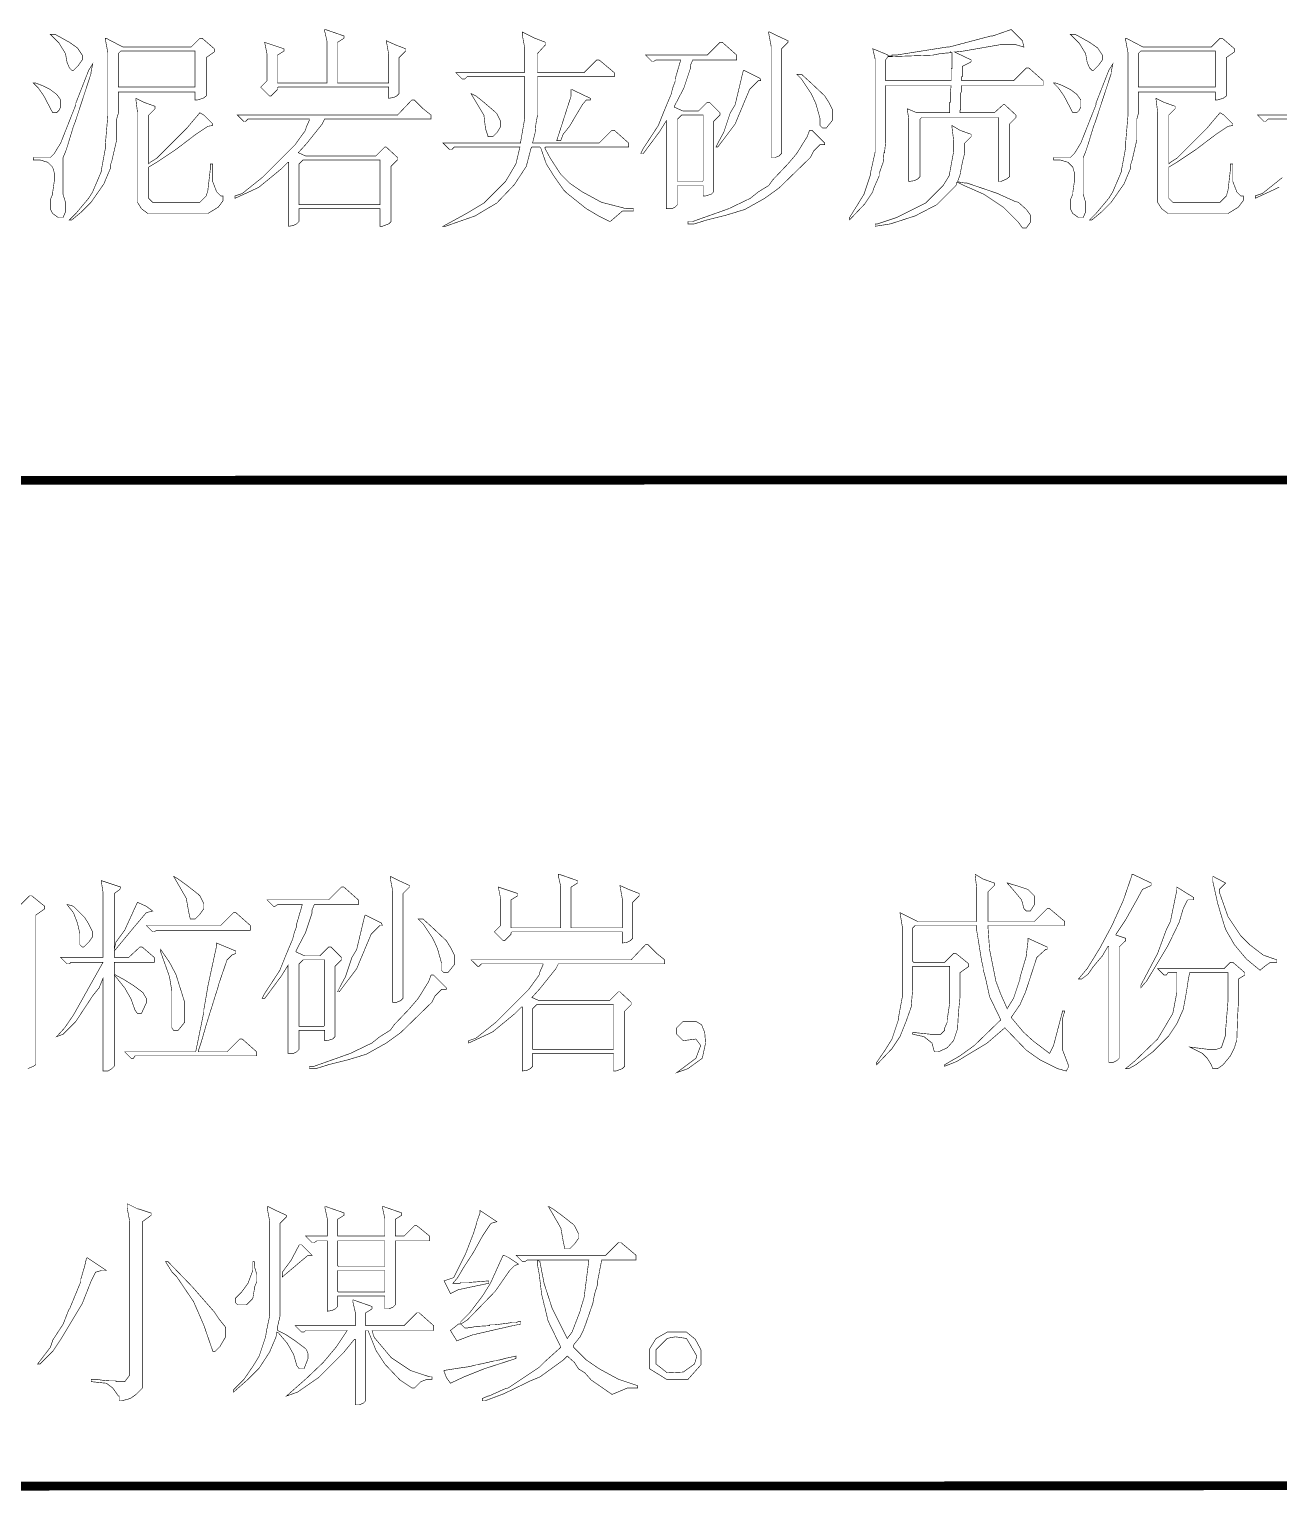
# Model space of a CAD drawing. Extents: x 94 to 452, y -72 to 1042.
# Drawn here: x 236.87 to 258.31, y 358.03 to 383.11 of the extents above; entities that cross this region are included whole.
import ezdxf

# ---------------------------------------------------------------- set-up
doc = ezdxf.new("R2010")
doc.units = 0
doc.header["$MEASUREMENT"] = 0
doc.layers.add('TREE_LAYER', color=7, linetype='Continuous')

msp = doc.modelspace()

# ---------------------------------------------------------------- linework, layer by layer
at = {"layer": 'TREE_LAYER'}
for points, const_width, elevation in [([(237.313253, 383.022736), (237.2309, 383.022736), (237.381881, 382.871756), (237.491685, 382.693324), (237.519136, 382.542344), (237.560312, 382.446266), (237.601488, 382.405089), (237.628939, 382.405089), (237.711292, 382.487442), (237.77992, 382.583521), (237.77992, 382.665873), (237.697567, 382.789403), (237.560312, 382.885481), (237.313253, 383.022736), (237.313253, 383.022736)], 0.01, 47), ([(238.191685, 382.954109), (238.177959, 382.954109), (238.177959, 382.926658), (238.219136, 382.70705), (238.219136, 381.636462), (238.177959, 381.15607), (238.177959, 381.073717), (238.109332, 380.703128), (238.109332, 380.675677), (237.958351, 380.318815), (237.889724, 380.209011), (237.670116, 379.948226), (237.560312, 379.838423), (237.601488, 379.838423), (237.766194, 379.975677), (237.9309, 380.140383), (238.150508, 380.45607), (238.260312, 380.716854), (238.260312, 380.771756), (238.287763, 380.854109), (238.328939, 381.03254), (238.370116, 381.210972), (238.370116, 381.567834), (238.397567, 381.663913), (238.397567, 382.034501), (238.411292, 382.034501), (239.715214, 382.034501), (239.715214, 382.034501), (239.715214, 381.897246), (239.75639, 381.897246), (239.852469, 381.924697), (239.907371, 381.965873), (239.907371, 382.624697), (240.044626, 382.720775), (240.044626, 382.734501), (240.044626, 382.775677), (239.838743, 382.954109), (239.797567, 382.954109), (239.646587, 382.803128), (238.47992, 382.803128), (238.191685, 382.954109), (238.191685, 382.954109)], 0.01, 47), ([(241.952469, 383.105089), (241.938743, 383.105089), (241.938743, 383.077638), (241.97992, 382.899207), (241.97992, 382.185481), (241.966194, 382.185481), (241.142665, 382.185481), (241.128939, 382.185481), (241.128939, 382.665873), (241.238743, 382.734501), (241.238743, 382.734501), (241.238743, 382.775677), (240.909332, 382.885481), (240.950508, 382.679599), (240.950508, 382.226658), (240.840704, 382.116854), (240.991685, 381.965873), (241.019136, 381.965873), (241.128939, 382.075677), (241.128939, 382.103128), (241.142665, 382.116854), (243.036783, 382.116854), (243.036783, 382.103128), (243.036783, 381.924697), (243.119136, 381.938423), (243.174037, 381.965873), (243.215214, 382.00705), (243.215214, 382.624697), (243.325018, 382.734501), (243.325018, 382.775677), (243.146587, 382.844305), (242.995606, 382.912932), (243.036783, 382.679599), (243.036783, 382.185481), (243.036783, 382.185481), (242.158351, 382.185481), (242.158351, 382.185481), (242.158351, 382.885481), (242.268155, 382.954109), (242.268155, 382.954109), (242.268155, 382.995285), (241.952469, 383.105089), (241.952469, 383.105089)], 0.01, 47), ([(245.328939, 383.063913), (245.328939, 383.063913), (245.328939, 383.009011), (245.370116, 382.789403), (245.370116, 382.377638), (245.35639, 382.363913), (244.189724, 382.363913), (244.299528, 382.254109), (244.340704, 382.254109), (244.381881, 382.295285), (245.35639, 382.295285), (245.370116, 382.295285), (245.370116, 381.58156), (245.301488, 381.183521), (245.301488, 381.15607), (243.970116, 381.15607), (244.07992, 381.046266), (244.121096, 381.046266), (244.162273, 381.087442), (245.287763, 381.087442), (245.287763, 381.087442), (245.219136, 380.799207), (245.040704, 380.497246), (244.670116, 380.126658), (244.395606, 379.961952), (243.970116, 379.728619), (244.011292, 379.728619), (244.519136, 379.90705), (244.889724, 380.126658), (245.191685, 380.442344), (245.397567, 380.75803), (245.47992, 381.073717), (245.493645, 381.087442), (245.6309, 381.087442), (245.644626, 381.073717), (245.740704, 380.799207), (245.877959, 380.579599), (246.042665, 380.346266), (246.083841, 380.305089), (246.426979, 380.030579), (246.660312, 379.893324), (246.825018, 379.810972), (246.838743, 379.810972), (247.044626, 379.989403), (247.236783, 379.989403), (247.236783, 380.030579), (247.113253, 380.030579), (246.687763, 380.140383), (246.358351, 380.318815), (246.138743, 380.469795), (245.987763, 380.620775), (245.809332, 380.895285), (245.713253, 381.073717), (245.726979, 381.087442), (247.15443, 381.087442), (247.15443, 381.15607), (246.907371, 381.375677), (246.866194, 381.375677), (246.646587, 381.15607), (245.507371, 381.15607), (245.507371, 381.169795), (245.548547, 381.334501), (245.562273, 381.485481), (245.589724, 381.636462), (245.589724, 382.295285), (245.589724, 382.295285), (246.907371, 382.295285), (246.907371, 382.363913), (246.646587, 382.583521), (246.60541, 382.583521), (246.385802, 382.363913), (245.589724, 382.363913), (245.589724, 382.377638), (245.589724, 382.693324), (245.726979, 382.844305), (245.726979, 382.885481), (245.548547, 382.954109), (245.328939, 383.063913), (245.328939, 383.063913)], 0.01, 47), ([(249.570116, 383.063913), (249.55639, 383.063913), (249.55639, 383.036462), (249.597567, 382.816854), (249.597567, 380.909011), (249.666194, 380.909011), (249.734822, 380.936462), (249.775998, 380.977638), (249.775998, 382.775677), (249.885802, 382.885481), (249.885802, 382.912932), (249.707371, 382.995285), (249.570116, 383.063913), (249.570116, 383.063913)], 0.01, 47), ([(253.715214, 383.105089), (253.399528, 382.995285), (253.372077, 382.995285), (252.644626, 382.803128), (252.603449, 382.803128), (251.738743, 382.665873), (251.670116, 382.665873), (251.670116, 382.652148), (251.601488, 382.652148), (251.601488, 382.665873), (251.574037, 382.679599), (251.340704, 382.775677), (251.381881, 382.597246), (251.381881, 381.005089), (251.299528, 380.634501), (251.299528, 380.60705), (251.189724, 380.277638), (251.07992, 380.099207), (250.942665, 379.879599), (250.942665, 379.838423), (251.203449, 380.112932), (251.340704, 380.318815), (251.35443, 380.373717), (251.450508, 380.593324), (251.450508, 380.634501), (251.519136, 380.826658), (251.532861, 380.991364), (251.546587, 380.991364), (251.546587, 381.03254), (251.560312, 381.15607), (251.560312, 382.144305), (251.560312, 382.144305), (252.672077, 382.144305), (252.685802, 382.144305), (252.672077, 382.034501), (252.672077, 382.034501), (252.672077, 381.938423), (252.672077, 381.938423), (252.672077, 381.85607), (252.658351, 381.85607), (252.658351, 381.759991), (252.658351, 381.759991), (252.658351, 381.677638), (252.658351, 381.677638), (252.095606, 381.677638), (251.9309, 381.746266), (251.958351, 381.567834), (251.958351, 380.497246), (252.05443, 380.510972), (252.109332, 380.538423), (252.150508, 380.579599), (252.150508, 381.567834), (252.177959, 381.595285), (253.495606, 381.595285), (253.495606, 381.595285), (253.495606, 380.497246), (253.536783, 380.497246), (253.632861, 380.538423), (253.687763, 380.579599), (253.687763, 381.485481), (253.797567, 381.595285), (253.797567, 381.636462), (253.60541, 381.814893), (253.577959, 381.814893), (253.426979, 381.677638), (252.850508, 381.677638), (252.836783, 381.677638), (252.836783, 381.718815), (252.850508, 381.73254), (252.850508, 381.828619), (252.850508, 381.828619), (252.850508, 381.924697), (252.850508, 381.924697), (252.850508, 382.020775), (252.864234, 382.034501), (252.864234, 382.144305), (252.864234, 382.144305), (254.264234, 382.144305), (254.264234, 382.226658), (254.017175, 382.446266), (253.975998, 382.446266), (253.75639, 382.226658), (252.877959, 382.226658), (252.864234, 382.226658), (252.864234, 382.295285), (252.877959, 382.295285), (252.877959, 382.473717), (253.015214, 382.542344), (253.028939, 382.55607), (253.028939, 382.583521), (252.740704, 382.720775), (252.768155, 382.720775), (252.891685, 382.734501), (253.523057, 382.844305), (253.797567, 382.844305), (253.934822, 382.803128), (253.907371, 382.912932), (253.715214, 383.105089), (253.715214, 383.105089)], 0.01, 47), ([(254.813253, 383.022736), (254.7309, 383.022736), (254.881881, 382.871756), (254.991685, 382.693324), (255.019136, 382.542344), (255.060312, 382.446266), (255.101488, 382.405089), (255.128939, 382.405089), (255.211292, 382.487442), (255.27992, 382.583521), (255.27992, 382.665873), (255.197567, 382.789403), (255.060312, 382.885481), (254.813253, 383.022736), (254.813253, 383.022736)], 0.01, 47), ([(255.691685, 382.954109), (255.677959, 382.954109), (255.677959, 382.926658), (255.719136, 382.70705), (255.719136, 381.636462), (255.677959, 381.15607), (255.677959, 381.073717), (255.609332, 380.703128), (255.609332, 380.675677), (255.458351, 380.318815), (255.389724, 380.209011), (255.170116, 379.948226), (255.060312, 379.838423), (255.101488, 379.838423), (255.266194, 379.975677), (255.4309, 380.140383), (255.650508, 380.45607), (255.760312, 380.716854), (255.760312, 380.771756), (255.787763, 380.854109), (255.828939, 381.03254), (255.870116, 381.210972), (255.870116, 381.567834), (255.897567, 381.663913), (255.897567, 382.034501), (255.911292, 382.034501), (257.215214, 382.034501), (257.215214, 382.034501), (257.215214, 381.897246), (257.25639, 381.897246), (257.352469, 381.924697), (257.407371, 381.965873), (257.407371, 382.624697), (257.544626, 382.720775), (257.544626, 382.734501), (257.544626, 382.775677), (257.338743, 382.954109), (257.297567, 382.954109), (257.146587, 382.803128), (255.97992, 382.803128), (255.691685, 382.954109), (255.691685, 382.954109)], 0.01, 47), ([(238.438743, 382.734501), (238.438743, 382.734501), (239.715214, 382.734501), (239.715214, 382.734501), (239.715214, 382.116854), (239.715214, 382.116854), (238.411292, 382.116854), (238.397567, 382.116854), (238.397567, 382.693324), (238.438743, 382.734501), (238.438743, 382.734501)], 0.01, 47), ([(248.760312, 382.885481), (248.719136, 382.885481), (248.499528, 382.665873), (247.442665, 382.665873), (247.552469, 382.55607), (247.57992, 382.55607), (247.621096, 382.583521), (248.046587, 382.583521), (248.046587, 382.583521), (247.950508, 382.254109), (247.950508, 382.212932), (247.909332, 382.103128), (247.881881, 381.993324), (247.772077, 381.73254), (247.662273, 381.45803), (247.401488, 381.059991), (247.360312, 380.977638), (247.360312, 380.977638), (247.401488, 380.977638), (247.415214, 380.991364), (247.689724, 381.361952), (247.799528, 381.540383), (247.799528, 381.540383), (247.799528, 380.030579), (247.895606, 380.030579), (247.950508, 380.05803), (247.991685, 380.099207), (247.991685, 380.428619), (247.991685, 380.428619), (248.417175, 380.428619), (248.4309, 380.428619), (248.4309, 380.250187), (248.472077, 380.250187), (248.568155, 380.277638), (248.609332, 380.318815), (248.609332, 381.526658), (248.719136, 381.636462), (248.719136, 381.677638), (248.540704, 381.85607), (248.499528, 381.85607), (248.348547, 381.705089), (248.087763, 381.705089), (247.936783, 381.773717), (247.936783, 381.787442), (248.101488, 382.103128), (248.211292, 382.43254), (248.211292, 382.487442), (248.252469, 382.583521), (249.007371, 382.583521), (249.007371, 382.665873), (248.760312, 382.885481), (248.760312, 382.885481)], 0.01, 47), ([(252.672077, 382.70705), (252.672077, 382.720775), (252.699528, 382.70705), (252.699528, 382.43254), (252.685802, 382.43254), (252.685802, 382.336462), (252.685802, 382.322736), (252.685802, 382.226658), (252.672077, 382.226658), (251.560312, 382.226658), (251.560312, 382.226658), (251.560312, 382.583521), (251.601488, 382.638423), (252.370116, 382.665873), (252.507371, 382.693324), (252.672077, 382.70705), (252.672077, 382.70705)], 0.01, 47), ([(255.938743, 382.734501), (255.938743, 382.734501), (257.215214, 382.734501), (257.215214, 382.734501), (257.215214, 382.116854), (257.215214, 382.116854), (255.911292, 382.116854), (255.897567, 382.116854), (255.897567, 382.693324), (255.938743, 382.734501), (255.938743, 382.734501)], 0.01, 47), ([(237.958351, 382.514893), (237.889724, 382.405089), (237.670116, 381.842344), (237.670116, 381.814893), (237.409332, 381.15607), (237.299528, 380.977638), (237.2309, 380.909011), (236.942665, 380.909011), (236.942665, 380.867834), (237.052469, 380.867834), (237.189724, 380.826658), (237.272077, 380.744305), (237.299528, 380.648226), (237.299528, 380.497246), (237.272077, 380.305089), (237.272077, 380.277638), (237.2309, 380.18156), (237.2309, 380.030579), (237.272077, 379.948226), (237.368155, 379.879599), (237.450508, 379.879599), (237.491685, 379.975677), (237.491685, 380.140383), (237.450508, 380.277638), (237.450508, 380.909011), (237.491685, 381.005089), (237.532861, 381.128619), (237.628939, 381.444305), (237.65639, 381.512932), (237.9309, 382.350187), (237.9309, 382.377638), (237.958351, 382.514893), (237.958351, 382.514893)], 0.01, 47), ([(255.458351, 382.514893), (255.389724, 382.405089), (255.170116, 381.842344), (255.170116, 381.814893), (254.909332, 381.15607), (254.799528, 380.977638), (254.7309, 380.909011), (254.442665, 380.909011), (254.442665, 380.867834), (254.552469, 380.867834), (254.689724, 380.826658), (254.772077, 380.744305), (254.799528, 380.648226), (254.799528, 380.497246), (254.772077, 380.305089), (254.772077, 380.277638), (254.7309, 380.18156), (254.7309, 380.030579), (254.772077, 379.948226), (254.868155, 379.879599), (254.950508, 379.879599), (254.991685, 379.975677), (254.991685, 380.140383), (254.950508, 380.277638), (254.950508, 380.909011), (254.991685, 381.005089), (255.032861, 381.128619), (255.128939, 381.444305), (255.15639, 381.512932), (255.4309, 382.350187), (255.4309, 382.377638), (255.458351, 382.514893), (255.458351, 382.514893)], 0.01, 47), ([(249.1309, 382.405089), (249.117175, 382.391364), (248.97992, 381.814893), (248.897567, 381.677638), (248.787763, 381.348226), (248.691685, 381.169795), (248.650508, 381.087442), (248.677959, 381.087442), (248.691685, 381.101168), (248.97992, 381.485481), (249.226979, 382.075677), (249.377959, 382.226658), (249.419136, 382.226658), (249.40541, 382.267834), (249.1309, 382.405089), (249.1309, 382.405089)], 0.01, 47), ([(250.119136, 382.336462), (250.036783, 382.336462), (250.119136, 382.254109), (250.283841, 382.00705), (250.297567, 381.979599), (250.366194, 381.828619), (250.434822, 381.58156), (250.434822, 381.45803), (250.475998, 381.416854), (250.544626, 381.416854), (250.65443, 381.554109), (250.65443, 381.718815), (250.585802, 381.85607), (250.517175, 381.965873), (250.270116, 382.199207), (250.119136, 382.336462), (250.119136, 382.336462)], 0.01, 47), ([(236.983841, 382.185481), (236.942665, 382.185481), (237.025018, 382.103128), (237.121096, 381.965873), (237.272077, 381.677638), (237.340704, 381.677638), (237.381881, 381.718815), (237.409332, 381.773717), (237.409332, 381.897246), (237.340704, 381.993324), (237.2309, 382.075677), (237.093645, 382.144305), (236.983841, 382.185481), (236.983841, 382.185481)], 0.01, 47), ([(244.450508, 382.00705), (244.450508, 382.00705), (244.464234, 381.979599), (244.670116, 381.636462), (244.697567, 381.403128), (244.738743, 381.279599), (244.738743, 381.265873), (244.821096, 381.265873), (244.903449, 381.348226), (244.958351, 381.444305), (244.958351, 381.526658), (244.889724, 381.663913), (244.862273, 381.691364), (244.670116, 381.85607), (244.532861, 381.965873), (244.450508, 382.00705), (244.450508, 382.00705)], 0.01, 47), ([(246.17992, 382.075677), (246.166194, 382.075677), (246.166194, 381.965873), (245.919136, 381.197246), (245.987763, 381.197246), (246.028939, 381.30705), (246.138743, 381.444305), (246.358351, 381.814893), (246.426979, 381.897246), (246.495606, 381.897246), (246.495606, 381.924697), (246.17992, 382.075677), (246.17992, 382.075677)], 0.01, 47), ([(254.483841, 382.185481), (254.442665, 382.185481), (254.525018, 382.103128), (254.621096, 381.965873), (254.772077, 381.677638), (254.840704, 381.677638), (254.881881, 381.718815), (254.909332, 381.773717), (254.909332, 381.897246), (254.840704, 381.993324), (254.7309, 382.075677), (254.593645, 382.144305), (254.483841, 382.185481), (254.483841, 382.185481)], 0.01, 47), ([(238.699528, 381.924697), (238.699528, 381.924697), (238.699528, 381.910972), (238.726979, 381.691364), (238.726979, 380.140383), (238.795606, 380.030579), (238.90541, 379.948226), (239.934822, 379.948226), (240.003449, 379.989403), (240.113253, 380.05803), (240.195606, 380.167834), (240.195606, 380.250187), (240.15443, 380.250187), (240.085802, 380.318815), (240.017175, 380.497246), (240.017175, 380.799207), (239.975998, 380.799207), (239.975998, 380.703128), (239.934822, 380.346266), (239.907371, 380.250187), (239.797567, 380.140383), (238.987763, 380.140383), (238.919136, 380.209011), (238.919136, 380.744305), (239.05639, 380.826658), (239.385802, 381.046266), (239.728939, 381.30705), (239.934822, 381.444305), (240.017175, 381.45803), (240.017175, 381.485481), (239.866194, 381.636462), (239.797567, 381.677638), (239.577959, 381.416854), (239.05639, 380.895285), (238.946587, 380.826658), (238.919136, 380.799207), (238.919136, 380.812932), (238.919136, 381.636462), (239.028939, 381.746266), (239.028939, 381.787442), (238.836783, 381.85607), (238.699528, 381.924697), (238.699528, 381.924697)], 0.01, 47), ([(243.475998, 381.897246), (243.434822, 381.897246), (243.187763, 381.636462), (240.442665, 381.636462), (240.552469, 381.526658), (240.57992, 381.526658), (240.621096, 381.567834), (241.677959, 381.567834), (241.677959, 381.554109), (241.623057, 381.430579), (241.609332, 381.375677), (241.4309, 381.128619), (240.868155, 380.565873), (240.525018, 380.291364), (240.401488, 380.250187), (240.401488, 380.209011), (240.758351, 380.373717), (240.813253, 380.401168), (241.197567, 380.716854), (241.307371, 380.826658), (241.321096, 380.826658), (241.321096, 379.728619), (241.403449, 379.742344), (241.458351, 379.769795), (241.499528, 379.810972), (241.499528, 380.016854), (241.499528, 380.030579), (242.885802, 380.030579), (242.885802, 380.016854), (242.885802, 379.728619), (242.926979, 379.728619), (243.036783, 379.769795), (243.077959, 379.810972), (243.077959, 380.75803), (243.187763, 380.867834), (243.187763, 380.909011), (242.995606, 381.087442), (242.968155, 381.087442), (242.817175, 380.936462), (241.609332, 380.936462), (241.485802, 380.991364), (241.623057, 381.142344), (241.897567, 381.485481), (241.938743, 381.567834), (243.764234, 381.567834), (243.764234, 381.636462), (243.626979, 381.746266), (243.475998, 381.897246), (243.475998, 381.897246)], 0.01, 47), ([(256.199528, 381.924697), (256.199528, 381.924697), (256.199528, 381.910972), (256.226979, 381.691364), (256.226979, 380.140383), (256.295606, 380.030579), (256.40541, 379.948226), (257.434822, 379.948226), (257.503449, 379.989403), (257.613253, 380.05803), (257.695606, 380.167834), (257.695606, 380.250187), (257.65443, 380.250187), (257.585802, 380.318815), (257.517175, 380.497246), (257.517175, 380.799207), (257.475998, 380.799207), (257.475998, 380.703128), (257.434822, 380.346266), (257.407371, 380.250187), (257.297567, 380.140383), (256.487763, 380.140383), (256.419136, 380.209011), (256.419136, 380.744305), (256.55639, 380.826658), (256.885802, 381.046266), (257.228939, 381.30705), (257.434822, 381.444305), (257.517175, 381.45803), (257.517175, 381.485481), (257.366194, 381.636462), (257.297567, 381.677638), (257.077959, 381.416854), (256.55639, 380.895285), (256.446587, 380.826658), (256.419136, 380.799207), (256.419136, 380.812932), (256.419136, 381.636462), (256.528939, 381.746266), (256.528939, 381.787442), (256.336783, 381.85607), (256.199528, 381.924697), (256.199528, 381.924697)], 0.01, 47), ([(248.060312, 381.636462), (248.060312, 381.636462), (248.417175, 381.636462), (248.4309, 381.636462), (248.4309, 380.510972), (248.417175, 380.497246), (247.991685, 380.497246), (247.991685, 380.510972), (247.991685, 381.567834), (248.060312, 381.636462), (248.060312, 381.636462)], 0.01, 47), ([(252.699528, 381.45803), (252.699528, 381.45803), (252.699528, 381.430579), (252.726979, 381.210972), (252.726979, 381.005089), (252.658351, 380.634501), (252.658351, 380.60705), (252.548547, 380.428619), (252.246587, 380.126658), (251.752469, 379.879599), (251.423057, 379.769795), (251.381881, 379.769795), (251.381881, 379.728619), (251.642665, 379.769795), (252.068155, 379.90705), (252.438743, 380.099207), (252.768155, 380.428619), (252.781881, 380.483521), (252.795606, 380.483521), (252.90541, 380.428619), (253.248547, 380.277638), (253.577959, 380.05803), (253.838743, 379.797246), (253.907371, 379.701168), (253.975998, 379.701168), (254.044626, 379.797246), (254.044626, 379.920775), (253.975998, 380.016854), (253.838743, 380.140383), (253.783841, 380.154109), (253.509332, 380.277638), (253.481881, 380.291364), (252.960312, 380.469795), (252.932861, 380.469795), (252.836783, 380.483521), (252.795606, 380.497246), (252.836783, 380.60705), (252.877959, 380.826658), (252.919136, 380.991364), (252.919136, 381.15607), (253.028939, 381.265873), (253.028939, 381.30705), (252.836783, 381.375677), (252.699528, 381.45803), (252.699528, 381.45803)], 0.01, 47), ([(260.687763, 381.636462), (257.942665, 381.636462), (258.052469, 381.526658), (258.07992, 381.526658), (258.121096, 381.567834), (259.177959, 381.567834)], 0.01, 47), ([(250.297567, 381.375677), (250.25639, 381.375677), (250.215214, 381.265873), (250.036783, 380.977638), (249.885802, 380.799207), (249.625018, 380.524697), (249.55639, 380.428619), (249.377959, 380.318815), (249.240704, 380.209011), (248.870116, 380.030579), (248.252469, 379.810972), (248.170116, 379.810972), (248.170116, 379.769795), (248.27992, 379.769795), (248.499528, 379.838423), (248.828939, 379.920775), (249.144626, 380.016854), (249.487763, 380.209011), (249.734822, 380.387442), (250.270116, 380.909011), (250.325018, 381.018815), (250.434822, 381.128619), (250.517175, 381.128619), (250.517175, 381.15607), (250.297567, 381.375677), (250.297567, 381.375677)], 0.01, 47), ([(241.568155, 380.867834), (241.568155, 380.867834), (242.885802, 380.867834), (242.885802, 380.867834), (242.885802, 380.099207), (242.885802, 380.099207), (241.499528, 380.099207), (241.499528, 380.099207), (241.499528, 380.799207), (241.568155, 380.867834), (241.568155, 380.867834)], 0.01, 47), ([(258.368155, 380.565873), (258.025018, 380.291364), (257.901488, 380.250187), (257.901488, 380.209011), (258.258351, 380.373717), (258.313253, 380.401168)], 0.01, 47), ([(221.22612, 375.368134), (399.22612, 375.400741)], 0.15, 178.000003), ([(238.109316, 368.499975), (238.109316, 368.499975), (238.109316, 368.472524), (238.136767, 368.294093), (238.136767, 367.182328), (238.136767, 367.182328), (237.409316, 367.182328), (237.51912, 367.072524), (237.560296, 367.072524), (237.587747, 367.099975), (238.136767, 367.099975), (238.136767, 367.099975), (237.628924, 366.194093), (237.477943, 365.974485), (237.340688, 365.823505), (237.450492, 365.864681), (237.6701, 366.084289), (237.958335, 366.523505), (238.068139, 366.66076), (238.136767, 366.825466), (238.136767, 366.825466), (238.136767, 365.233309), (238.21912, 365.233309), (238.287747, 365.274485), (238.328924, 365.315662), (238.328924, 366.880368), (238.328924, 366.880368), (238.342649, 366.866642), (238.507355, 366.66076), (238.617159, 366.468603), (238.685786, 366.276446), (238.726963, 366.221544), (238.79559, 366.221544), (238.877943, 366.399975), (238.877943, 366.482328), (238.836767, 366.550956), (238.823041, 366.578407), (238.658335, 366.701936), (238.479904, 366.81174), (238.328924, 366.894093), (238.328924, 367.099975), (238.328924, 367.099975), (239.015198, 367.099975), (239.015198, 367.182328), (238.809316, 367.36076), (238.768139, 367.36076), (238.575982, 367.182328), (238.328924, 367.182328), (238.328924, 367.182328), (238.328924, 367.292132), (238.658335, 367.690171), (238.877943, 367.950956), (238.987747, 367.978407), (238.877943, 368.06076), (238.726963, 368.129387), (238.507355, 367.648995), (238.356375, 367.443113), (238.328924, 367.319583), (238.328924, 367.319583), (238.328924, 368.280368), (238.425002, 368.348995), (238.438728, 368.390171), (238.109316, 368.499975), (238.109316, 368.499975)], 0.01, 48), ([(239.358335, 368.568603), (239.34461, 368.568603), (239.358335, 368.554877), (239.564218, 368.198015), (239.605394, 367.964681), (239.632845, 367.841152), (239.646571, 367.841152), (239.715198, 367.841152), (239.797551, 367.923505), (239.866179, 368.019583), (239.866179, 368.101936), (239.797551, 368.239191), (239.7701, 368.266642), (239.577943, 368.417622), (239.426963, 368.527426), (239.358335, 368.568603), (239.358335, 368.568603)], 0.01, 48), ([(243.077943, 368.568603), (243.064218, 368.568603), (243.064218, 368.541152), (243.105394, 368.321544), (243.105394, 366.413701), (243.174022, 366.413701), (243.242649, 366.441152), (243.283826, 366.482328), (243.283826, 368.280368), (243.39363, 368.390171), (243.39363, 368.417622), (243.215198, 368.499975), (243.077943, 368.568603), (243.077943, 368.568603)], 0.01, 48), ([(245.960296, 368.609779), (245.946571, 368.609779), (245.946571, 368.582328), (245.987747, 368.403897), (245.987747, 367.690171), (245.974022, 367.690171), (245.150492, 367.690171), (245.136767, 367.690171), (245.136767, 368.170564), (245.246571, 368.239191), (245.246571, 368.239191), (245.246571, 368.280368), (244.917159, 368.390171), (244.958335, 368.184289), (244.958335, 367.731348), (244.848531, 367.621544), (244.999512, 367.470564), (245.026963, 367.470564), (245.136767, 367.580368), (245.136767, 367.607819), (245.150492, 367.621544), (247.04461, 367.621544), (247.04461, 367.607819), (247.04461, 367.429387), (247.126963, 367.443113), (247.181865, 367.470564), (247.223041, 367.51174), (247.223041, 368.129387), (247.332845, 368.239191), (247.332845, 368.280368), (247.154414, 368.348995), (247.003433, 368.417622), (247.04461, 368.184289), (247.04461, 367.690171), (247.04461, 367.690171), (246.166179, 367.690171), (246.166179, 367.690171), (246.166179, 368.390171), (246.275982, 368.458799), (246.275982, 368.458799), (246.275982, 368.499975), (245.960296, 368.609779), (245.960296, 368.609779)], 0.01, 48), ([(253.097551, 368.609779), (253.097551, 368.609779), (253.097551, 368.582328), (253.125002, 368.36272), (253.125002, 367.799975), (253.125002, 367.799975), (252.109316, 367.799975), (251.807355, 367.950956), (251.848531, 367.703897), (251.848531, 366.509779), (251.779904, 366.139191), (251.779904, 366.11174), (251.6701, 365.782328), (251.560296, 365.603897), (251.409316, 365.384289), (251.409316, 365.343113), (251.6701, 365.617622), (251.807355, 365.823505), (251.917159, 366.098015), (251.999512, 366.331348), (252.013237, 366.496054), (252.026963, 366.66076), (252.026963, 367.031348), (252.040688, 367.031348), (252.64461, 367.031348), (252.658335, 367.031348), (252.658335, 366.38625), (252.617159, 366.11174), (252.617159, 366.070564), (252.575982, 365.974485), (252.575982, 365.933309), (252.507355, 365.864681), (252.328924, 365.864681), (252.068139, 365.892132), (252.026963, 365.892132), (252.026963, 365.864681), (252.21912, 365.823505), (252.356375, 365.713701), (252.397551, 365.56272), (252.466179, 365.56272), (252.617159, 365.631348), (252.726963, 365.754877), (252.79559, 365.96076), (252.809316, 366.221544), (252.836767, 366.496054), (252.836767, 366.921544), (252.974022, 367.017622), (252.987747, 367.031348), (252.987747, 367.072524), (252.768139, 367.250956), (252.726963, 367.250956), (252.575982, 367.099975), (252.040688, 367.099975), (252.026963, 367.113701), (252.026963, 367.690171), (252.068139, 367.731348), (253.125002, 367.731348), (253.125002, 367.717622), (253.125002, 367.635269), (253.152453, 367.470564), (253.207355, 367.127426), (253.234806, 367.003897), (253.234806, 366.976446), (253.275982, 366.825466), (253.34461, 366.509779), (253.536767, 366.11174), (253.083826, 365.672524), (252.836767, 365.494093), (252.575982, 365.343113), (252.575982, 365.315662), (252.781865, 365.398015), (253.303433, 365.713701), (253.605394, 365.974485), (253.975982, 365.590171), (254.209316, 365.425466), (254.511277, 365.274485), (254.662257, 365.233309), (254.703433, 365.315662), (254.59363, 365.603897), (254.59363, 366.125466), (254.634806, 366.26272), (254.59363, 366.26272), (254.59363, 366.248995), (254.442649, 365.672524), (254.374022, 365.535269), (254.085786, 365.754877), (253.921081, 365.905858), (253.715198, 366.152917), (253.866179, 366.372524), (253.962257, 366.592132), (254.154414, 367.182328), (254.305394, 367.319583), (254.332845, 367.319583), (254.332845, 367.36076), (254.003433, 367.51174), (254.003433, 367.456838), (253.975982, 367.23723), (253.975982, 367.209779), (253.866179, 366.839191), (253.866179, 366.81174), (253.756375, 366.482328), (253.646571, 366.303897), (253.536767, 366.550956), (253.454414, 366.770564), (253.34461, 367.319583), (253.317159, 367.703897), (253.317159, 367.731348), (254.634806, 367.731348), (254.634806, 367.799975), (254.374022, 368.019583), (254.332845, 368.019583), (254.113237, 367.799975), (253.317159, 367.799975), (253.317159, 367.799975), (253.317159, 368.307819), (253.426963, 368.417622), (253.426963, 368.458799), (253.234806, 368.527426), (253.097551, 368.609779), (253.097551, 368.609779)], 0.01, 48), ([(253.660296, 368.458799), (253.646571, 368.458799), (253.756375, 368.335269), (253.89363, 368.170564), (253.934806, 368.019583), (253.975982, 367.978407), (254.04461, 367.978407), (254.113237, 368.088211), (254.113237, 368.239191), (254.003433, 368.348995), (253.797551, 368.417622), (253.742649, 368.431348), (253.660296, 368.458799), (253.660296, 368.458799)], 0.01, 48), ([(255.801473, 368.609779), (255.787747, 368.609779), (255.787747, 368.596054), (255.636767, 368.156838), (255.44461, 367.731348), (255.238728, 367.347034), (255.01912, 366.990171), (254.868139, 366.81174), (254.868139, 366.81174), (254.923041, 366.81174), (255.032845, 366.894093), (255.128924, 367.031348), (255.279904, 367.209779), (255.375982, 367.374485), (255.389708, 367.374485), (255.389708, 365.384289), (255.472061, 365.384289), (255.526963, 365.41174), (255.568139, 365.452917), (255.568139, 367.36076), (255.677943, 367.470564), (255.677943, 367.51174), (255.513237, 367.566642), (255.513237, 367.580368), (255.677943, 367.827426), (255.8701, 368.170564), (255.966179, 368.348995), (256.117159, 368.417622), (256.117159, 368.458799), (255.801473, 368.609779), (255.801473, 368.609779)], 0.01, 48), ([(257.187747, 368.568603), (257.174022, 368.568603), (257.174022, 368.48625), (257.256375, 368.115662), (257.325002, 367.882328), (257.39363, 367.66272), (257.54461, 367.401936), (257.750492, 367.154877), (257.983826, 366.96272), (258.066179, 367.031348), (258.162257, 367.099975), (258.272061, 367.099975), (258.272061, 367.141152), (258.038728, 367.223505), (257.805394, 367.401936), (257.654414, 367.552917), (257.434806, 367.882328), (257.283826, 368.307819), (257.283826, 368.348995), (257.39363, 368.458799), (257.187747, 368.568603), (257.187747, 368.568603)], 0.01, 48), ([(236.846571, 365.274485), (236.942649, 365.315662), (236.983826, 365.343113), (236.983826, 367.909779), (237.121081, 368.005858), (237.134806, 368.019583), (237.134806, 368.06076), (236.915198, 368.239191), (236.874022, 368.239191), (236.723041, 368.088211)], 0.01, 48), ([(242.268139, 368.390171), (242.226963, 368.390171), (242.007355, 368.170564), (240.950492, 368.170564), (241.060296, 368.06076), (241.087747, 368.06076), (241.128924, 368.088211), (241.554414, 368.088211), (241.554414, 368.088211), (241.458335, 367.758799), (241.458335, 367.717622), (241.417159, 367.607819), (241.389708, 367.498015), (241.279904, 367.23723), (241.1701, 366.96272), (240.909316, 366.564681), (240.868139, 366.482328), (240.868139, 366.482328), (240.909316, 366.482328), (240.923041, 366.496054), (241.197551, 366.866642), (241.307355, 367.045073), (241.307355, 367.045073), (241.307355, 365.535269), (241.403433, 365.535269), (241.458335, 365.56272), (241.499512, 365.603897), (241.499512, 365.933309), (241.499512, 365.933309), (241.925002, 365.933309), (241.938728, 365.933309), (241.938728, 365.754877), (241.979904, 365.754877), (242.075982, 365.782328), (242.117159, 365.823505), (242.117159, 367.031348), (242.226963, 367.141152), (242.226963, 367.182328), (242.048531, 367.36076), (242.007355, 367.36076), (241.856375, 367.209779), (241.59559, 367.209779), (241.44461, 367.278407), (241.44461, 367.292132), (241.609316, 367.607819), (241.71912, 367.93723), (241.71912, 367.992132), (241.760296, 368.088211), (242.515198, 368.088211), (242.515198, 368.170564), (242.268139, 368.390171), (242.268139, 368.390171)], 0.01, 48), ([(256.556375, 368.390171), (256.556375, 368.390171), (256.556375, 368.335269), (256.446571, 367.799975), (256.377943, 367.66272), (256.226963, 367.250956), (255.966179, 366.756838), (255.938728, 366.701936), (255.938728, 366.66076), (256.007355, 366.743113), (256.034806, 366.770564), (256.405394, 367.388211), (256.597551, 367.78625), (256.666179, 368.019583), (256.734806, 368.156838), (256.748531, 368.170564), (256.84461, 368.170564), (256.84461, 368.21174), (256.556375, 368.390171), (256.556375, 368.390171)], 0.01, 48), ([(237.532845, 368.088211), (237.51912, 368.088211), (237.628924, 367.950956), (237.697551, 367.772524), (237.738728, 367.594093), (237.738728, 367.401936), (237.779904, 367.36076), (237.807355, 367.36076), (237.889708, 367.443113), (237.958335, 367.539191), (237.958335, 367.621544), (237.889708, 367.758799), (237.821081, 367.868603), (237.628924, 368.06076), (237.532845, 368.088211), (237.532845, 368.088211)], 0.01, 48), ([(240.415198, 367.950956), (240.374022, 367.950956), (240.154414, 367.731348), (238.877943, 367.731348), (238.987747, 367.621544), (239.015198, 367.621544), (239.056375, 367.648995), (240.662257, 367.648995), (240.662257, 367.731348), (240.415198, 367.950956), (240.415198, 367.950956)], 0.01, 48), ([(242.638728, 367.909779), (242.625002, 367.896054), (242.487747, 367.319583), (242.405394, 367.182328), (242.29559, 366.852917), (242.199512, 366.674485), (242.158335, 366.592132), (242.185786, 366.592132), (242.199512, 366.605858), (242.487747, 366.990171), (242.734806, 367.580368), (242.885786, 367.731348), (242.926963, 367.731348), (242.913237, 367.772524), (242.638728, 367.909779), (242.638728, 367.909779)], 0.01, 48), ([(243.626963, 367.841152), (243.54461, 367.841152), (243.626963, 367.758799), (243.791669, 367.51174), (243.805394, 367.484289), (243.874022, 367.333309), (243.942649, 367.08625), (243.942649, 366.96272), (243.983826, 366.921544), (244.052453, 366.921544), (244.162257, 367.058799), (244.162257, 367.223505), (244.09363, 367.36076), (244.025002, 367.470564), (243.777943, 367.703897), (243.626963, 367.841152), (243.626963, 367.841152)], 0.01, 48), ([(240.085786, 367.429387), (240.085786, 367.429387), (240.085786, 367.388211), (239.934806, 366.688211), (239.907355, 366.523505), (239.866179, 366.290171), (239.866179, 366.248995), (239.728924, 365.576446), (239.715198, 365.56272), (238.507355, 365.56272), (238.617159, 365.452917), (238.658335, 365.452917), (238.685786, 365.494093), (240.772061, 365.494093), (240.772061, 365.56272), (240.525002, 365.782328), (240.483826, 365.782328), (240.264218, 365.56272), (239.7701, 365.56272), (239.7701, 365.576446), (239.825002, 365.741152), (239.907355, 366.029387), (240.113237, 366.688211), (240.113237, 366.701936), (240.264218, 367.141152), (240.346571, 367.223505), (240.415198, 367.250956), (240.415198, 367.292132), (240.085786, 367.429387), (240.085786, 367.429387)], 0.01, 48), ([(239.125002, 367.319583), (239.125002, 367.278407), (239.275982, 366.852917), (239.317159, 366.605858), (239.317159, 365.974485), (239.34461, 365.933309), (239.426963, 365.933309), (239.536767, 366.070564), (239.536767, 366.413701), (239.385786, 366.894093), (239.275982, 367.099975), (239.125002, 367.319583), (239.125002, 367.319583)], 0.01, 48), ([(247.483826, 367.401936), (247.442649, 367.401936), (247.19559, 367.141152), (244.450492, 367.141152), (244.560296, 367.031348), (244.587747, 367.031348), (244.628924, 367.072524), (245.685786, 367.072524), (245.685786, 367.058799), (245.630884, 366.935269), (245.617159, 366.880368), (245.438728, 366.633309), (244.875982, 366.070564), (244.532845, 365.796054), (244.409316, 365.754877), (244.409316, 365.713701), (244.766179, 365.878407), (244.821081, 365.905858), (245.205394, 366.221544), (245.315198, 366.331348), (245.328924, 366.331348), (245.328924, 365.233309), (245.411277, 365.247034), (245.466179, 365.274485), (245.507355, 365.315662), (245.507355, 365.521544), (245.507355, 365.535269), (246.89363, 365.535269), (246.89363, 365.521544), (246.89363, 365.233309), (246.934806, 365.233309), (247.04461, 365.274485), (247.085786, 365.315662), (247.085786, 366.26272), (247.19559, 366.372524), (247.19559, 366.413701), (247.003433, 366.592132), (246.975982, 366.592132), (246.825002, 366.441152), (245.617159, 366.441152), (245.49363, 366.496054), (245.630884, 366.647034), (245.905394, 366.990171), (245.946571, 367.072524), (247.772061, 367.072524), (247.772061, 367.141152), (247.634806, 367.250956), (247.483826, 367.401936), (247.483826, 367.401936)], 0.01, 48), ([(241.568139, 367.141152), (241.568139, 367.141152), (241.925002, 367.141152), (241.938728, 367.141152), (241.938728, 366.015662), (241.925002, 366.001936), (241.499512, 366.001936), (241.499512, 366.015662), (241.499512, 367.072524), (241.568139, 367.141152), (241.568139, 367.141152)], 0.01, 48), ([(257.517159, 367.099975), (257.475982, 367.099975), (257.366179, 366.990171), (256.226963, 366.990171), (256.336767, 366.880368), (256.377943, 366.880368), (256.405394, 366.921544), (256.556375, 366.921544), (256.556375, 366.921544), (256.556375, 366.578407), (256.487747, 366.221544), (256.226963, 365.782328), (255.842649, 365.41174), (255.677943, 365.274485), (255.732845, 365.274485), (255.856375, 365.343113), (256.14461, 365.56272), (256.41912, 365.83723), (256.556375, 366.043113), (256.666179, 366.290171), (256.707355, 366.509779), (256.734806, 366.674485), (256.748531, 366.770564), (256.775982, 366.921544), (257.434806, 366.921544), (257.434806, 366.921544), (257.434806, 366.441152), (257.39363, 365.933309), (257.39363, 365.850956), (257.325002, 365.645073), (257.311277, 365.631348), (257.228924, 365.603897), (257.105394, 365.603897), (256.775982, 365.645073), (256.99559, 365.535269), (257.077943, 365.452917), (257.146571, 365.343113), (257.174022, 365.274485), (257.256375, 365.274485), (257.352453, 365.343113), (257.475982, 365.494093), (257.54461, 365.631348), (257.585786, 365.768603), (257.599512, 366.166642), (257.613237, 366.413701), (257.613237, 366.81174), (257.723041, 366.880368), (257.723041, 366.921544), (257.517159, 367.099975), (257.517159, 367.099975)], 0.01, 48), ([(243.805394, 366.880368), (243.764218, 366.880368), (243.723041, 366.770564), (243.54461, 366.482328), (243.39363, 366.303897), (243.132845, 366.029387), (243.064218, 365.933309), (242.885786, 365.823505), (242.748531, 365.713701), (242.377943, 365.535269), (241.760296, 365.315662), (241.677943, 365.315662), (241.677943, 365.274485), (241.787747, 365.274485), (242.007355, 365.343113), (242.336767, 365.425466), (242.652453, 365.521544), (242.99559, 365.713701), (243.242649, 365.892132), (243.777943, 366.413701), (243.832845, 366.523505), (243.942649, 366.633309), (244.025002, 366.633309), (244.025002, 366.66076), (243.805394, 366.880368), (243.805394, 366.880368)], 0.01, 48), ([(245.575982, 366.372524), (245.575982, 366.372524), (246.89363, 366.372524), (246.89363, 366.372524), (246.89363, 365.603897), (246.89363, 365.603897), (245.507355, 365.603897), (245.507355, 365.603897), (245.507355, 366.303897), (245.575982, 366.372524), (245.575982, 366.372524)], 0.01, 48), ([(248.307355, 366.084289), (248.087747, 366.084289), (247.977943, 365.974485), (247.977943, 365.864681), (248.087747, 365.754877), (248.307355, 365.782328), (248.389708, 365.672524), (248.307355, 365.452917), (247.977943, 365.205858), (248.1701, 365.274485), (248.417159, 365.452917), (248.472061, 365.713701), (248.458335, 365.892132), (248.403433, 366.029387), (248.307355, 366.084289), (248.307355, 366.084289)], 0.01, 48), ([(238.564686, 362.950356), (238.55096, 362.950356), (238.55096, 362.881729), (238.592137, 362.662121), (238.592137, 360.013101), (238.509784, 359.903297), (238.358804, 359.903297), (238.358804, 359.917023), (238.249, 359.917023), (238.249, 359.917023), (238.098019, 359.930748), (238.043117, 359.944474), (237.933313, 359.944474), (237.933313, 359.903297), (238.194098, 359.875846), (238.303902, 359.793493), (238.39998, 359.656238), (238.413706, 359.656238), (238.413706, 359.573885), (238.454882, 359.573885), (238.605862, 359.615062), (238.701941, 359.683689), (238.811745, 359.793493), (238.811745, 362.648395), (238.962725, 362.758199), (238.962725, 362.799376), (238.949, 362.799376), (238.743117, 362.868003), (238.729392, 362.868003), (238.564686, 362.950356), (238.564686, 362.950356)], 0.01, 48), ([(240.966647, 362.90918), (240.952921, 362.90918), (240.952921, 362.881729), (240.994098, 362.662121), (240.994098, 361.028787), (240.939196, 360.768003), (240.92547, 360.671925), (240.815666, 360.342513), (240.705862, 360.164082), (240.554882, 359.944474), (240.376451, 359.766042), (240.376451, 359.724866), (240.609784, 359.930748), (240.815666, 360.136631), (240.994098, 360.41114), (241.103902, 360.671925), (241.117627, 360.754278), (241.145078, 360.740552), (241.296058, 360.562121), (241.405862, 360.369964), (241.460764, 360.177807), (241.501941, 360.122905), (241.584294, 360.122905), (241.652921, 360.301336), (241.652921, 360.383689), (241.62547, 360.452317), (241.598019, 360.479768), (241.433313, 360.603297), (241.268607, 360.713101), (241.131353, 360.781729), (241.131353, 360.850356), (241.172529, 361.028787), (241.172529, 362.620944), (241.282333, 362.730748), (241.282333, 362.758199), (241.103902, 362.840552), (240.966647, 362.90918), (240.966647, 362.90918)], 0.01, 48), ([(241.954882, 362.90918), (241.941157, 362.90918), (241.941157, 362.895454), (241.982333, 362.703297), (241.982333, 362.401336), (241.982333, 362.401336), (241.611745, 362.401336), (241.721549, 362.291533), (241.762725, 362.291533), (241.803902, 362.318984), (241.982333, 362.318984), (241.982333, 362.318984), (241.982333, 361.11114), (242.064686, 361.124866), (242.119588, 361.152317), (242.160764, 361.193493), (242.160764, 361.371925), (242.17449, 361.371925), (242.970568, 361.371925), (242.970568, 361.371925), (242.970568, 361.152317), (243.039196, 361.152317), (243.107823, 361.179768), (243.149, 361.220944), (243.149, 362.318984), (243.162725, 362.318984), (243.739196, 362.318984), (243.739196, 362.401336), (243.519588, 362.579768), (243.478411, 362.579768), (243.29998, 362.401336), (243.162725, 362.401336), (243.149, 362.401336), (243.149, 362.689572), (243.258804, 362.758199), (243.258804, 362.799376), (242.943117, 362.90918), (242.929392, 362.90918), (242.929392, 362.895454), (242.970568, 362.703297), (242.970568, 362.401336), (242.970568, 362.401336), (242.17449, 362.401336), (242.160764, 362.401336), (242.160764, 362.689572), (242.270568, 362.758199), (242.270568, 362.799376), (241.954882, 362.90918), (241.954882, 362.90918)], 0.01, 48), ([(245.784294, 362.90918), (245.770568, 362.90918), (245.784294, 362.895454), (245.990176, 362.538591), (246.031353, 362.305258), (246.058804, 362.181729), (246.072529, 362.181729), (246.141157, 362.181729), (246.223509, 362.264082), (246.292137, 362.36016), (246.292137, 362.442513), (246.223509, 362.579768), (246.196058, 362.607219), (246.003902, 362.758199), (245.852921, 362.868003), (245.784294, 362.90918), (245.784294, 362.90918)], 0.01, 48), ([(244.603902, 362.840552), (244.603902, 362.840552), (244.603902, 362.799376), (244.549, 362.648395), (244.549, 362.63467), (244.494098, 362.456238), (244.356843, 362.099376), (244.343117, 362.071925), (244.164686, 361.715062), (244.15096, 361.687611), (243.986255, 361.632709), (244.096058, 361.413101), (244.233313, 361.481729), (244.754882, 361.591533), (244.754882, 361.632709), (244.411745, 361.605258), (244.398019, 361.605258), (244.27449, 361.605258), (244.260764, 361.591533), (244.205862, 361.591533), (244.192137, 361.591533), (244.137235, 361.591533), (244.137235, 361.591533), (244.219588, 361.687611), (244.315666, 361.852317), (244.494098, 362.126827), (244.645078, 362.401336), (244.782333, 362.607219), (244.796058, 362.620944), (244.892137, 362.648395), (244.603902, 362.840552), (244.603902, 362.840552)], 0.01, 48), ([(241.543117, 362.250356), (241.501941, 362.250356), (241.364686, 361.989572), (241.213706, 361.783689), (241.213706, 361.701336), (241.652921, 362.071925), (241.721549, 362.071925), (241.543117, 362.250356), (241.543117, 362.250356)], 0.01, 48), ([(242.160764, 362.318984), (242.17449, 362.318984), (242.970568, 362.318984), (242.970568, 362.318984), (242.970568, 361.893493), (242.970568, 361.879768), (242.17449, 361.879768), (242.160764, 361.893493), (242.160764, 362.318984), (242.160764, 362.318984)], 0.01, 48), ([(247.019588, 362.291533), (246.978411, 362.291533), (246.758804, 362.071925), (245.221549, 362.071925), (245.331353, 361.962121), (245.372529, 361.962121), (245.413706, 361.989572), (245.592137, 361.989572), (245.592137, 361.989572), (245.592137, 361.893493), (245.619588, 361.742513), (245.660764, 361.399376), (245.701941, 361.23467), (245.701941, 361.220944), (245.715666, 361.179768), (245.770568, 360.946434), (245.990176, 360.493493), (245.715666, 360.246434), (245.619588, 360.150356), (245.084294, 359.793493), (245.029392, 359.779768), (244.754882, 359.656238), (244.741157, 359.656238), (244.645078, 359.615062), (244.645078, 359.573885), (244.686255, 359.573885), (245.015666, 359.697415), (245.468607, 359.917023), (245.633313, 359.98565), (246.031353, 360.273885), (246.09998, 360.342513), (246.223509, 360.232709), (246.292137, 360.122905), (246.401941, 360.054278), (246.511745, 359.930748), (246.868607, 359.683689), (247.129392, 359.793493), (247.307823, 359.793493), (247.307823, 359.83467), (246.978411, 359.944474), (246.649, 360.122905), (246.429392, 360.273885), (246.209784, 360.493493), (246.209784, 360.53467), (246.319588, 360.671925), (246.37449, 360.781729), (246.415666, 360.891533), (246.539196, 361.248395), (246.566647, 361.399376), (246.621549, 361.577807), (246.621549, 361.632709), (246.690176, 361.989572), (246.690176, 361.989572), (247.280372, 361.989572), (247.280372, 362.071925), (247.019588, 362.291533), (247.019588, 362.291533)], 0.01, 48), ([(237.864686, 362.030748), (237.85096, 362.017023), (237.823509, 361.893493), (237.754882, 361.66016), (237.754882, 361.618984), (237.562725, 361.152317), (237.549, 361.138591), (237.452921, 360.891533), (237.27449, 360.617023), (237.233313, 360.493493), (237.013706, 360.205258), (237.054882, 360.205258), (237.27449, 360.424866), (237.411745, 360.630748), (237.782333, 361.248395), (237.933313, 361.632709), (238.001941, 361.769964), (238.015666, 361.783689), (238.111745, 361.81114), (238.194098, 361.81114), (237.864686, 362.030748), (237.864686, 362.030748)], 0.01, 48), ([(239.25096, 361.962121), (239.209784, 361.962121), (239.319588, 361.783689), (239.401941, 361.701336), (239.690176, 361.275846), (239.868607, 360.864082), (240.019588, 360.424866), (240.019588, 360.424866), (240.060764, 360.424866), (240.143117, 360.507219), (240.198019, 360.603297), (240.239196, 360.671925), (240.239196, 360.822905), (240.239196, 360.836631), (240.129392, 360.973885), (240.047039, 361.097415), (239.662725, 361.536631), (239.25096, 361.962121), (239.25096, 361.962121)], 0.01, 48), ([(240.733313, 361.962121), (240.705862, 361.962121), (240.705862, 361.81114), (240.623509, 361.591533), (240.513706, 361.440552), (240.403902, 361.330748), (240.403902, 361.262121), (240.445078, 361.220944), (240.596058, 361.220944), (240.705862, 361.330748), (240.733313, 361.495454), (240.733313, 361.522905), (240.77449, 361.618984), (240.77449, 361.742513), (240.733313, 361.879768), (240.733313, 361.962121), (240.733313, 361.962121)], 0.01, 48), ([(245.015666, 362.071925), (245.001941, 362.071925), (244.97449, 362.017023), (244.782333, 361.591533), (244.645078, 361.371925), (244.42547, 361.083689), (244.27449, 360.932709), (244.27449, 360.905258), (244.27449, 360.891533), (244.233313, 360.891533), (244.096058, 360.781729), (244.205862, 360.603297), (244.494098, 360.713101), (244.507823, 360.713101), (244.686255, 360.754278), (245.166647, 360.864082), (245.303902, 360.891533), (245.303902, 360.932709), (245.262725, 360.932709), (245.221549, 360.918984), (245.194098, 360.918984), (245.152921, 360.918984), (245.070568, 360.905258), (245.070568, 360.905258), (244.85096, 360.877807), (244.809784, 360.877807), (244.768607, 360.877807), (244.768607, 360.864082), (244.535274, 360.850356), (244.466647, 360.836631), (244.42547, 360.836631), (244.384294, 360.822905), (244.343117, 360.822905), (244.27449, 360.891533), (244.384294, 360.96016), (244.864686, 361.454278), (245.111745, 361.81114), (245.194098, 361.893493), (245.262725, 361.920944), (245.098019, 362.030748), (245.015666, 362.071925), (245.015666, 362.071925)], 0.01, 48), ([(245.592137, 361.989572), (245.605862, 361.989572), (246.470568, 361.989572), (246.470568, 361.989572), (246.388215, 361.344474), (246.333313, 361.166042), (246.319588, 361.11114), (246.182333, 360.754278), (246.09998, 360.644474), (245.839196, 361.166042), (245.701941, 361.591533), (245.633313, 361.948395), (245.633313, 361.962121), (245.592137, 361.989572), (245.592137, 361.989572)], 0.01, 48), ([(242.160764, 361.81114), (242.17449, 361.81114), (242.970568, 361.81114), (242.970568, 361.81114), (242.970568, 361.454278), (242.970568, 361.440552), (242.17449, 361.440552), (242.160764, 361.454278), (242.160764, 361.81114), (242.160764, 361.81114)], 0.01, 48), ([(242.435274, 361.303297), (242.421549, 361.303297), (242.421549, 361.275846), (242.462725, 361.097415), (242.462725, 360.864082), (242.449, 360.864082), (241.433313, 360.864082), (241.543117, 360.754278), (241.584294, 360.754278), (241.611745, 360.781729), (242.311745, 360.781729), (242.32547, 360.781729), (242.133313, 360.493493), (241.913706, 360.232709), (241.62547, 359.958199), (241.282333, 359.656238), (241.47449, 359.724866), (241.831353, 359.971925), (242.270568, 360.41114), (242.449, 360.630748), (242.462725, 360.630748), (242.462725, 359.505258), (242.531353, 359.505258), (242.59998, 359.532709), (242.641157, 359.573885), (242.641157, 360.781729), (242.641157, 360.781729), (242.668607, 360.781729), (242.682333, 360.781729), (242.819588, 360.438591), (242.970568, 360.205258), (243.231353, 359.930748), (243.437235, 359.793493), (243.478411, 359.793493), (243.588215, 359.903297), (243.698019, 359.944474), (243.780372, 359.944474), (243.780372, 359.98565), (243.739196, 359.98565), (243.409784, 360.095454), (243.080372, 360.315062), (242.792137, 360.658199), (242.778411, 360.68565), (242.75096, 360.781729), (242.75096, 360.781729), (243.807823, 360.781729), (243.807823, 360.864082), (243.560764, 361.083689), (243.519588, 361.083689), (243.29998, 360.864082), (242.641157, 360.864082), (242.641157, 360.864082), (242.641157, 361.083689), (242.75096, 361.152317), (242.75096, 361.193493), (242.435274, 361.303297), (242.435274, 361.303297)], 0.01, 48), ([(248.145078, 360.754278), (247.815666, 360.754278), (247.623509, 360.644474), (247.513706, 360.466042), (247.513706, 360.122905), (247.801941, 359.944474), (248.172529, 359.944474), (248.392137, 360.191533), (248.392137, 360.452317), (248.296058, 360.630748), (248.145078, 360.754278), (248.145078, 360.754278)], 0.01, 48), ([(247.952921, 360.671925), (247.966647, 360.671925), (248.145078, 360.644474), (248.323509, 360.342513), (248.282333, 360.205258), (248.090176, 360.068003), (247.815666, 360.054278), (247.623509, 360.205258), (247.623509, 360.452317), (247.815666, 360.644474), (247.870568, 360.658199), (247.952921, 360.671925), (247.952921, 360.671925)], 0.01, 48), ([(245.221549, 360.342513), (245.029392, 360.301336), (244.988215, 360.287611), (244.97449, 360.287611), (244.933313, 360.273885), (244.919588, 360.273885), (244.878411, 360.26016), (244.85096, 360.26016), (244.672529, 360.218984), (244.658804, 360.218984), (244.617627, 360.205258), (244.603902, 360.205258), (244.562725, 360.191533), (244.535274, 360.191533), (244.494098, 360.177807), (244.480372, 360.177807), (244.439196, 360.164082), (244.343117, 360.150356), (244.247039, 360.136631), (243.986255, 360.095454), (243.986255, 360.081729), (244.027431, 359.971925), (244.096058, 359.875846), (244.329392, 359.98565), (244.672529, 360.122905), (245.221549, 360.301336), (245.221549, 360.315062), (245.221549, 360.342513), (245.221549, 360.342513)], 0.01, 48), ([(221.22612, 358.105936), (399.22612, 358.157359)], 0.15, 178.000007)]:
    msp.add_lwpolyline(points, dxfattribs=dict(at, const_width=const_width, elevation=elevation))

doc.saveas('drawing.dxf')
